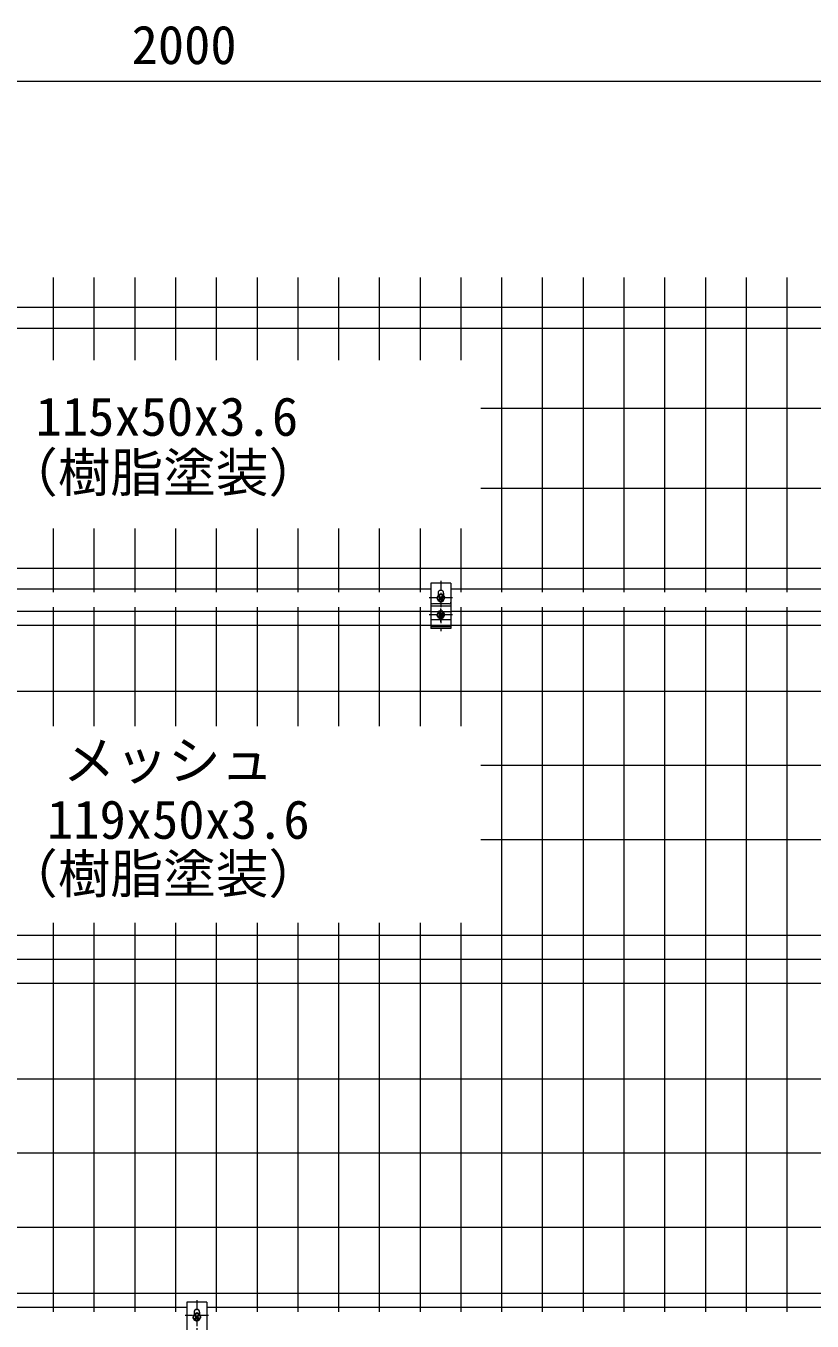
# Model space of a CAD drawing. Units: millimetres, scale not verified. Extents: x -4200 to 4200, y -2970 to 2970.
# Drawn here: x -2518 to -1538, y -849 to 764 of the extents above; entities that cross this region are included whole.
import ezdxf
from ezdxf.enums import TextEntityAlignment as Align

# ---------------------------------------------------------------- set-up
doc = ezdxf.new("R2010")
doc.units = ezdxf.units.MM
doc.header["$LTSCALE"] = 10
doc.linetypes.add('USER1', pattern=[2, 1.25, -0.25, 0.25, -0.25])
for name, color, linetype, lineweight in [('0-2_D-BMK', 2, 'USER1', 13), ('0-4_D-STR-DIM', 7, 'Continuous', 13), ('0-7_D-STR-TXT', 7, 'Continuous', 13), ('0-8_D-STR3', 3, 'Continuous', 13), ('0-E_D-STR5', 7, 'Continuous', 9)]:
    doc.layers.add(name, color=color, linetype=linetype, lineweight=lineweight)
doc.styles.add('ＭＳ ゴシック', font='')
doc.styles.get('ＭＳ ゴシック').set_extended_font_data('MS Gothic')

msp = doc.modelspace()

# ---------------------------------------------------------------- linework, layer by layer
at = {"layer": '0-2_D-BMK'}
for p, q in [((-2000.64, 72.68), (-2000.64, 9.98)), ((-1985.97, 51.51), (-2015.31, 51.51)), ((-1985.97, 30.65), (-2015.31, 30.65)), ((-2304.61, -822.6), (-2304.61, -885.3)), ((-2289.94, -841.94), (-2319.28, -841.94))]:
    msp.add_line(p, q, dxfattribs=at)
at = {"layer": '0-4_D-STR-DIM'}
msp.add_line((-3280.62, 694.95), (-1360.62, 694.95), dxfattribs=at)
at = {"layer": '0-8_D-STR3'}
for p, q in [((-2013.14, 69.81), (-2013.14, 13.38)), ((-1988.14, 69.81), (-2013.14, 69.81)), ((-1988.14, 69.81), (-1988.14, 13.38)), ((-2003.1, 55.77), (-2005.56, 51.51)), ((-2003.1, 47.25), (-2005.56, 51.51)), ((-2004.14, 57.62), (-2004.14, 53.97)), ((-2003.37, 53.56), (-2002.01, 52.19)), ((-2003.37, 49.46), (-2002.01, 50.83)), ((-1998.18, 55.77), (-2003.1, 55.77)), ((-2002.69, 54.24), (-2001.32, 52.87)), ((-2002.69, 48.78), (-2001.32, 50.15)), ((-1998.59, 54.24), (-1999.96, 52.87)), ((-1998.59, 48.78), (-1999.96, 50.15)), ((-1997.91, 53.56), (-1999.28, 52.19)), ((-1997.91, 49.46), (-1999.28, 50.83)), ((-1998.18, 55.77), (-1995.72, 51.51)), ((-1998.18, 47.25), (-1995.72, 51.51)), ((-1997.14, 57.62), (-1997.14, 53.97)), ((-1988.14, 41.08), (-2013.2, 41.08)), ((-2013.14, 34.65), (-2003.24, 34.65)), ((-1990.14, 44.17), (-2011.14, 44.17)), ((-2003.1, 34.9), (-2005.56, 30.65)), ((-2003.37, 32.69), (-2002.01, 31.33)), ((-1998.18, 47.25), (-2003.1, 47.25)), ((-1998.18, 34.9), (-2003.1, 34.9)), ((-2002.69, 33.37), (-2001.32, 32.01)), ((-2000.64, 21.74), (-2000.64, 38.24)), ((-1998.59, 33.37), (-1999.96, 32.01)), ((-1997.91, 32.69), (-1999.28, 31.33)), ((-1998.18, 34.9), (-1995.72, 30.65)), ((-1998.04, 34.65), (-1988.14, 34.65)), ((-1988.18, 17.36), (-2013.18, 17.36)), ((-2013.14, 24.7), (-1988.14, 24.7)), ((-2003.1, 26.39), (-2005.56, 30.65)), ((-2003.37, 28.6), (-2002.01, 29.96)), ((-1998.18, 26.39), (-2003.1, 26.39)), ((-2002.69, 27.92), (-2001.32, 29.28)), ((-1998.59, 27.92), (-1999.96, 29.28)), ((-1997.91, 28.6), (-1999.28, 29.96)), ((-1998.18, 26.39), (-1995.72, 30.65)), ((-1988.14, 15.42), (-2013.14, 15.42)), ((-1988.14, 13.38), (-2013.14, 13.38)), ((-2317.11, -825.46), (-2317.11, -881.89)), ((-2292.11, -825.46), (-2317.11, -825.46)), ((-2308.11, -837.66), (-2308.11, -841.31)), ((-2301.11, -837.66), (-2301.11, -841.31)), ((-2292.11, -825.46), (-2292.11, -881.89)), ((-2307.07, -839.51), (-2309.53, -843.76)), ((-2307.07, -848.02), (-2309.53, -843.76)), ((-2307.34, -841.72), (-2305.98, -843.08)), ((-2307.34, -845.81), (-2305.98, -844.45)), ((-2302.15, -839.51), (-2307.07, -839.51)), ((-2302.15, -848.02), (-2307.07, -848.02)), ((-2306.66, -841.04), (-2305.29, -842.4)), ((-2306.66, -846.49), (-2305.29, -845.13)), ((-2302.56, -841.04), (-2303.93, -842.4)), ((-2302.56, -846.49), (-2303.93, -845.13)), ((-2301.88, -841.72), (-2303.25, -843.08)), ((-2301.88, -845.81), (-2303.25, -844.45)), ((-2302.15, -839.51), (-2299.69, -843.76)), ((-2302.15, -848.02), (-2299.69, -843.76))]:
    msp.add_line(p, q, dxfattribs=at)
for centre in [(-2000.64, 51.51), (-2000.64, 30.65), (-2304.61, -843.76)]:
    msp.add_circle(centre, 4.26, dxfattribs=at)
for centre, radius, start, end in [((-2000.64, 57.62), 3.5, 0, 180), ((-2003.03, 53.9), 0.483, 44.99953, 224.99952), ((-2003.03, 49.12), 0.483, 135, 314.99998), ((-2002.69, 51.51), 0.965, 314.99999, 45), ((-2000.64, 53.56), 0.965, 225.00001, 314.99999), ((-2000.64, 49.46), 0.965, 45, 135), ((-1998.59, 51.51), 0.965, 135, 225.00001), ((-1998.25, 53.9), 0.483, 315, 135), ((-1998.25, 49.12), 0.483, 225.00001, 44.99999), ((-1988.16, 61.63), 0.02, 270, 0), ((-2011.14, 46.17), 2, 180, 270), ((-2003.03, 33.03), 0.483, 44.99953, 224.99952), ((-2000.64, 50.3), 3.62, 237.53826, 302.46174), ((-2000.64, 31.85), 3.62, 57.53826, 122.46174), ((-1998.25, 33.03), 0.483, 315, 135), ((-1990.14, 46.17), 2, 270, 0), ((-2003.03, 28.26), 0.483, 135, 314.99998), ((-2000.64, 29.44), 3.62, 237.53826, 302.46174), ((-2002.69, 30.65), 0.965, 314.99999, 45), ((-2000.64, 32.69), 0.965, 225.00001, 314.99999), ((-2000.64, 28.6), 0.965, 45, 135), ((-1998.59, 30.65), 0.965, 135, 225.00001), ((-1998.25, 28.26), 0.483, 225.00001, 44.99999), ((-2304.61, -837.66), 3.5, 0, 180), ((-2292.13, -833.64), 0.02, 270, 0), ((-2307, -841.38), 0.483, 44.99953, 224.99952), ((-2307, -846.15), 0.483, 135, 314.99998), ((-2304.61, -844.97), 3.62, 237.53826, 302.46174), ((-2306.66, -843.76), 0.965, 314.99999, 45), ((-2304.61, -841.72), 0.965, 225.00001, 314.99999), ((-2304.61, -845.81), 0.965, 45, 135), ((-2302.56, -843.76), 0.965, 135, 225.00001), ((-2302.22, -841.38), 0.483, 315, 135), ((-2302.22, -846.15), 0.483, 225.00001, 44.99999)]:
    msp.add_arc(centre, radius, start, end, dxfattribs=at)
at = {"layer": '0-E_D-STR5'}
for p, q in [((-2483.05, 347.36), (-2483.05, 450.38)), ((-2432.28, 347.36), (-2432.28, 450.38)), ((-2381.51, 347.36), (-2381.51, 450.38)), ((-2330.74, 347.36), (-2330.74, 450.38)), ((-2279.97, 347.36), (-2279.97, 450.38)), ((-2229.2, 347.36), (-2229.2, 450.38)), ((-2178.43, 347.36), (-2178.43, 450.38)), ((-2127.66, 347.36), (-2127.66, 450.38)), ((-2076.89, 347.36), (-2076.89, 450.38)), ((-2026.13, 347.36), (-2026.13, 450.38)), ((-1975.36, 347.36), (-1975.36, 450.38)), ((-1924.59, 58.86), (-1924.59, 450.38)), ((-1873.82, 58.86), (-1873.82, 450.38)), ((-1823.05, 58.86), (-1823.05, 450.38)), ((-1772.28, 58.86), (-1772.28, 450.38)), ((-1721.51, 58.86), (-1721.51, 450.38)), ((-1670.74, 58.86), (-1670.74, 450.38)), ((-1619.97, 58.86), (-1619.97, 450.38)), ((-1569.15, 58.86), (-1569.15, 450.38)), ((-1477.58, 413.03), (-3318.02, 413.03)), ((-1460.56, 387.05), (-3454.58, 387.05)), ((-1460.56, 287.46), (-1950.8, 287.46)), ((-1460.56, 187.87), (-1950.8, 187.87)), ((-2483.05, 58.86), (-2483.05, 137.85)), ((-2432.28, 58.86), (-2432.28, 137.85)), ((-2381.51, 58.86), (-2381.51, 137.85)), ((-2330.74, 58.86), (-2330.74, 137.85)), ((-2279.97, 58.86), (-2279.97, 137.85)), ((-2229.2, 58.86), (-2229.2, 137.85)), ((-2178.43, 58.86), (-2178.43, 137.85)), ((-2127.66, 58.86), (-2127.66, 137.85)), ((-2076.89, 58.86), (-2076.89, 137.85)), ((-2026.13, 58.86), (-2026.13, 137.85)), ((-1975.36, 58.86), (-1975.36, 137.85)), ((-1477.58, 88.28), (-3318.02, 88.28)), ((-2013.14, 62.29), (-2648.14, 62.29)), ((-1460.56, 62.29), (-1988.14, 62.29)), ((-2013.14, 34.76), (-2648.14, 34.76)), ((-2483.05, -108.16), (-2483.05, 40.16)), ((-2432.28, -108.16), (-2432.28, 40.16)), ((-2381.51, -108.16), (-2381.51, 40.16)), ((-2330.74, -108.16), (-2330.74, 40.16)), ((-2279.97, -108.16), (-2279.97, 40.16)), ((-2229.2, -108.16), (-2229.2, 40.16)), ((-2178.43, -108.16), (-2178.43, 40.16)), ((-2127.66, -108.16), (-2127.66, 40.16)), ((-2076.89, -108.16), (-2076.89, 40.16)), ((-2026.13, -108.16), (-2026.13, 40.16)), ((-1498.06, 34.76), (-1988.14, 34.76)), ((-1975.36, -108.16), (-1975.36, 40.16)), ((-1924.59, -837.34), (-1924.59, 40.16)), ((-1873.82, -837.34), (-1873.82, 40.16)), ((-1823.05, -837.34), (-1823.05, 40.16)), ((-1772.28, -837.34), (-1772.28, 40.16)), ((-1721.51, -837.34), (-1721.51, 40.16)), ((-1670.74, -837.34), (-1670.74, 40.16)), ((-1619.97, -837.34), (-1619.97, 40.16)), ((-1569.15, -837.34), (-1569.15, 40.16)), ((-2013.14, 17.14), (-2648.14, 17.14)), ((-1498.06, 17.14), (-1988.14, 17.14)), ((-1477.58, -64.84), (-3318.02, -64.84)), ((-1460.56, -157.21), (-1950.8, -157.21)), ((-1460.56, -249.59), (-1950.8, -249.59)), ((-2483.05, -837.34), (-2483.05, -353.15)), ((-2432.28, -837.34), (-2432.28, -353.15)), ((-2381.51, -837.34), (-2381.51, -353.15)), ((-2330.74, -837.34), (-2330.74, -353.15)), ((-2279.97, -837.34), (-2279.97, -353.15)), ((-2229.2, -837.34), (-2229.2, -353.15)), ((-2178.43, -837.34), (-2178.43, -353.15)), ((-2127.66, -837.34), (-2127.66, -353.15)), ((-2076.89, -837.34), (-2076.89, -353.15)), ((-2026.13, -837.34), (-2026.13, -353.15)), ((-1975.36, -837.34), (-1975.36, -353.15)), ((-1460.56, -368.59), (-3454.58, -368.59)), ((-1477.55, -398.59), (-3318.02, -398.59)), ((-1460.56, -428.59), (-3454.58, -428.59)), ((-1460.56, -547.59), (-3454.58, -547.59)), ((-1460.56, -639.96), (-3454.58, -639.96)), ((-1477.58, -732.34), (-3318.02, -732.34)), ((-1460.56, -814.31), (-3454.58, -814.31)), ((-2317.11, -831.94), (-3454.58, -831.94)), ((-1460.56, -831.94), (-2292.11, -831.94))]:
    msp.add_line(p, q, dxfattribs=at)

# ---------------------------------------------------------------- texts
at = {"layer": '0-4_D-STR-DIM', "style": 'ＭＳ ゴシック'}
msp.add_text('2000', height=48.09, dxfattribs=at).set_placement((-2385.87, 701.7), align=Align.BOTTOM_LEFT)
at = {"layer": '0-7_D-STR-TXT', "style": 'ＭＳ ゴシック'}
for s, p in [('115x50x3.6', (-2505.46, 238.93)), ('（樹脂塗装）', (-2543.38, 169.18)), ('メッシュ', (-2471.65, -189.21)), ('119x50x3.6', (-2491.21, -262.81)), ('（樹脂塗装）', (-2543.38, -330.4))]:
    msp.add_text(s, height=48.09, dxfattribs=at).set_placement(p, align=Align.BOTTOM_LEFT)

doc.saveas('drawing.dxf')
